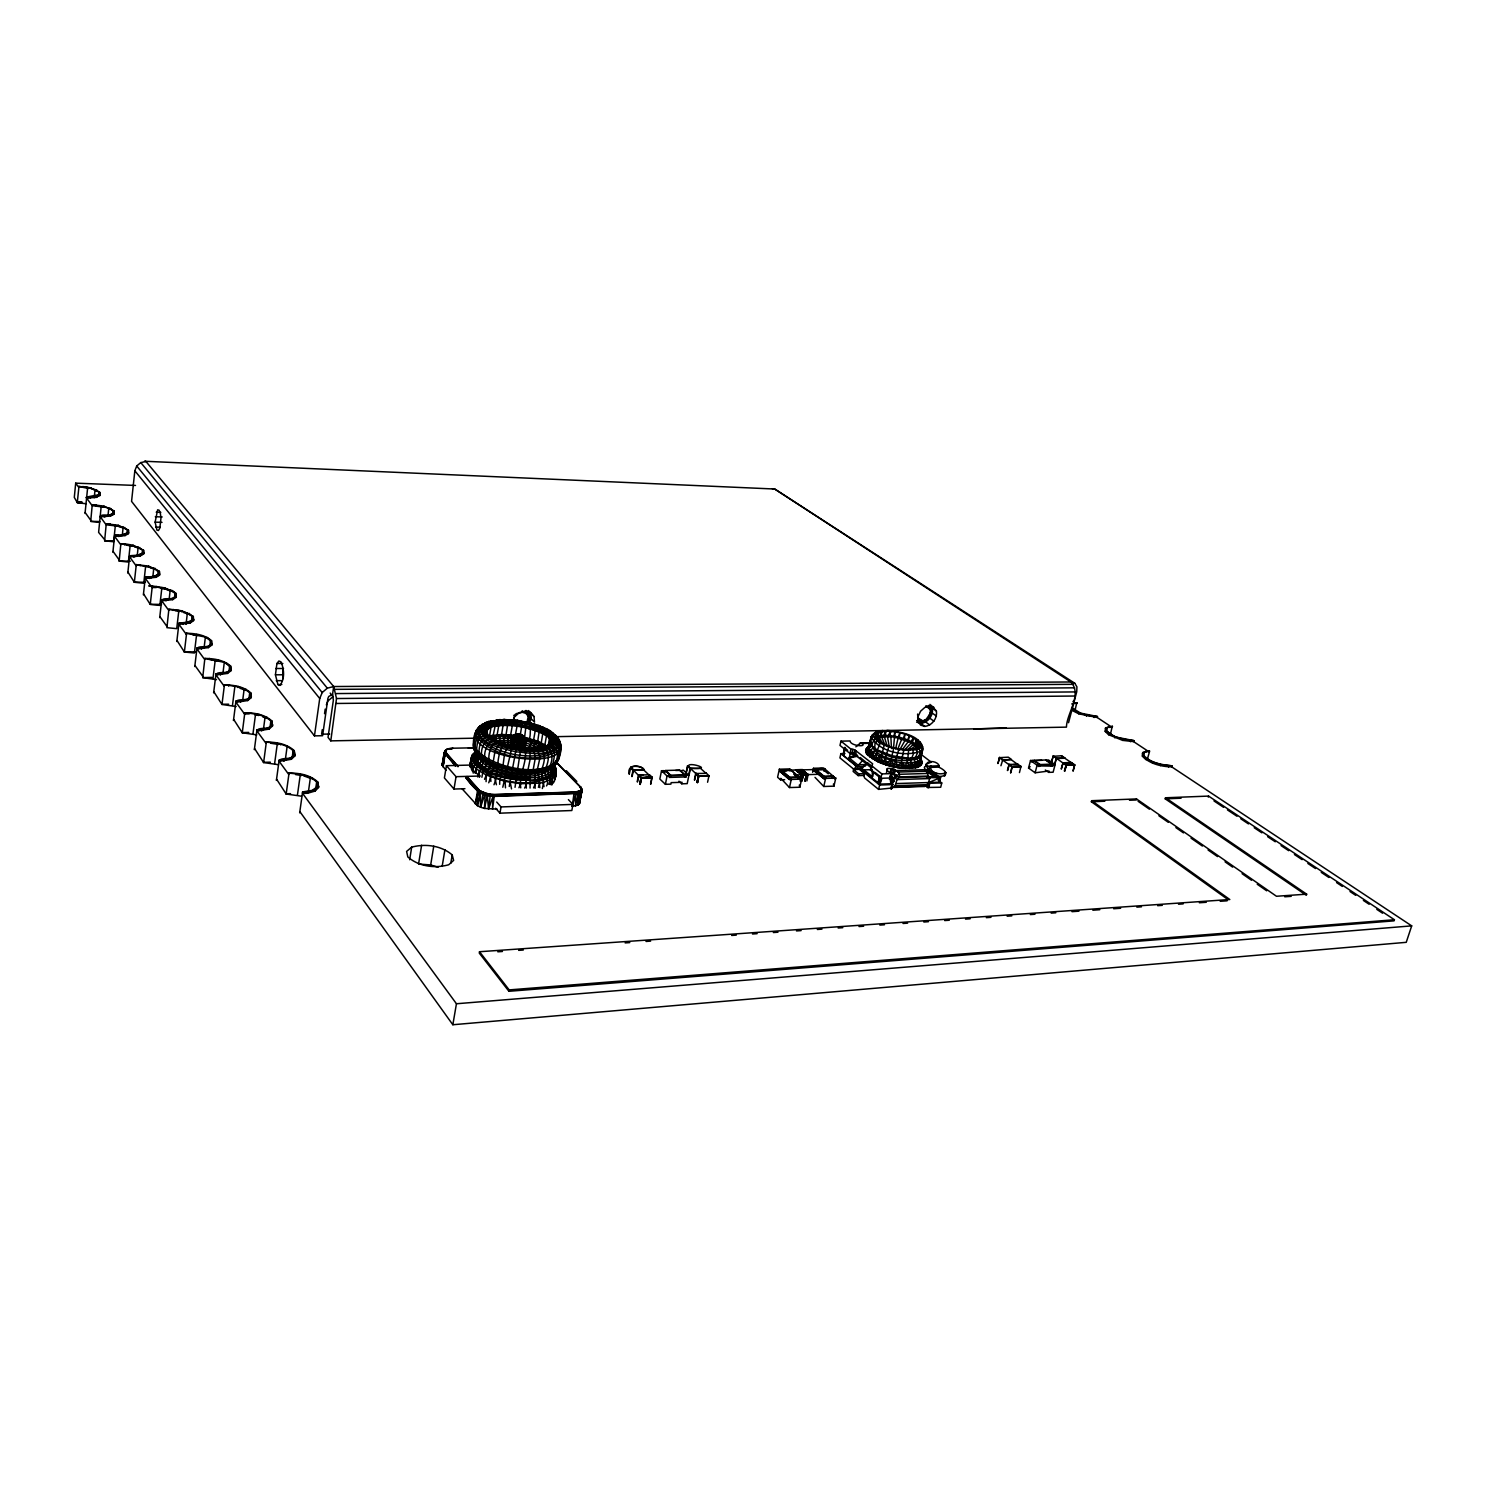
<?xml version="1.0" encoding="UTF-8"?>
<svg xmlns="http://www.w3.org/2000/svg" width="1486" height="1486" viewBox="0 0 1486 1486"><rect width="100%" height="100%" fill="white"/><g stroke="black" fill="none" stroke-linecap="round" stroke-linejoin="round"><path stroke-width="1.5" d="M555.467 777.475L556.266 769.599L553.832 764.658C554.965 784.812 518.595 780.633 505.76 778.125C494.652 776.045 462.815 765.439 476.727 750.82L472.344 754.869L469.966 764.38M467.124 776.528L479.625 790.552L485.328 793.375L494.448 794.62L574.228 792.057L572.203 806.415L578.054 805.096L579.447 803.759L581.267 787.784L556.21 762.411M512.224 720.208L517.592 720.729L502.9 719.856L505.221 719.967C464.115 719.577 493.203 748.554 516.385 747.811C536.725 756.151 576.549 739.972 537.839 725.725L538.582 725.502C544.21 728.103 553.219 730.053 554.78 736.889L557.139 738.988L555.968 735.681L547.275 730.369M930.329 710.531L930.329 713.912L931.109 709.249C924.812 698.457 934.285 715.305 928.713 708.079L925.982 706.574L929.047 707.522L930.793 710.197L930.793 713.874M931.35 710.717L931.369 707.355L930.589 708.172M916.602 722.14L920.837 723.441C928.1 722.605 933.598 715.286 932.372 708.079L929.939 704.383M580.654 787.041L581.918 790.905L579.447 803.759L581.045 790.942L574.228 792.057M870.239 745.935C865.502 746.696 864.072 752.51 867.935 755.352L870.127 753.643L868.623 745.731L871.632 742.536L869.05 746.678L870.406 745.675M864.518 772.516L863.607 775.042L864.611 777.995L878.597 789.382L891.451 788.063M864.202 775.432L858.221 775.599L853.15 771.457L853.558 769.674L860.394 769.228L879.935 784.088L891.34 783.716L890.448 781.785L893.829 781.227L891.024 774.503L897.915 775.153M891.711 788.676L892.752 784.032L891.433 782.881L891.414 777.717L896.429 777.271M891.693 783.494L892.733 778.831L891.414 777.717M917.605 714.06L918.125 721.453L920.577 725.112L924.812 726.413C932.093 725.558 937.61 718.24 936.384 711.014L931.276 705.367M552.105 784.794C554.705 776.342 544.712 767.296 556.618 763.228C558.755 757.136 561.727 746.251 553.126 743.669M510.441 747.198L512.819 736.313L519.338 733.824L517.147 749.074M1073.041 770.937L1074.657 764.881L1066.019 765.011L1074.657 765.049L1073.171 770.9M156.309 586.506C131.455 584.351 175.812 587.992 175.014 593.304L175.032 596.518C172.135 600.92 162.717 596.555 161.751 600.827L172.673 599.657L176.184 597.335L175.961 593.323L164.872 587.917L156.309 586.506L156.197 587.564L152.018 587.49L145.331 578.388L156.067 577.311L159.559 575.138L159.392 571.293L148.619 566.092L136.136 564.606L153.801 568.135L158.482 571.274L158.426 574.32L153.634 576.475L145.331 577.162L143.38 594.846M549.746 784.441C552.996 777.977 542.111 769.154 552.699 766.312M828.278 773.835L825.027 771.141C827.256 767.37 814.997 767.872 815.442 771.42L816.52 771.383L814.569 770.918L813.492 768.281L812.601 772.293M472.214 770.937C467.774 762.745 480.684 760.033 477.062 753.03C477.155 758.566 468.963 760.145 470.393 766.702M485.328 793.375L484.399 808.421L497.086 809.09M499.723 784.329C498.739 775.543 509.289 764.826 493.111 764.547C479.439 763.637 484.51 744.115 493.222 740.195M579.893 786.726L581.918 790.905L578.054 805.096L577.571 791.629M921.914 763.823L920.466 762.485L921.339 757.879L919.462 754.089L921.339 757.879L918.515 761.185L915.506 762.262L914.317 765.253L915.376 767.835C919.5 767.575 924.441 763.302 920.948 759.216M1017.984 764.417L1009.105 764.361L1007.397 770.472M891.024 774.503L889.557 779.518L891.154 773.63C875.495 763.358 908.633 769.822 896.968 779.593L895.185 785.704L893.922 787.078L890.968 786.837M1019.452 772.59L1020.975 766.33L1012.319 766.535L1009.105 764.361M1002.4 759.94L1011.427 759.402L1008.27 757.173L999.335 757.674L1012.263 767.017L1021.086 766.776L1017.78 764.083M486.089 781.655L486.256 775.079L489.581 767.668L489.767 763.47C487.297 756.857 489.823 745.768 496.398 741.793M510.422 746.771C510.311 746.232 537.579 749.353 523.425 748.981M892.454 787.487L925.109 786.373L927.877 784.627L929.697 778.553C923.178 763.488 919.277 767.036 939.171 765.699L938.818 767.129C958.061 776.769 931.889 780.41 927.524 770.825L927.58 766.535L926.298 765.197C926.428 759.699 937.425 760.888 939.171 765.699M880.938 732.189L882.721 730.48L876.331 731.892L873.601 734.79C877.576 746.232 893.439 747.848 903.841 750.096L901.538 760.386L901.835 768.206L915.376 767.835M1061.524 755.965L1074.731 764.993L1071.332 762.541L1063.084 762.782L1061.171 768.838M155.12 522.143L157.627 509.828L159.132 510.2L160.358 513.246L160.952 518.15L159.838 528.143L158.445 530.502L156.922 530.093L155.12 522.143L162.011 522.366M528.997 727.025L525.988 726.264L524.465 738.245L541.071 743.929L544.415 745.712L544.972 748.517L526.527 740.771L524.614 748.944M544.99 748.052L545.158 747.087C571.776 733.36 522.775 719.856 512.206 720.673C493.835 715.992 469.91 731.762 498.609 742.053L498.609 743.799M1064.923 758.231L1056.323 758.176L1054.596 764.175M130.211 544.898L128.372 562.042L119.159 561.076L120.868 543.746L138.142 547.201L142.656 550.21L142.563 553.108L137.808 555.151L129.653 555.745L127.796 573.094M551.956 744.375L551.473 740.864L547.702 735.867L550.006 733.36M476.096 773.389L476.263 768.875L478.436 764.436C486.145 759.012 474.981 754.349 473.811 748.665C472.808 741.347 473.105 727.1 483.563 728.121M538.192 726.431L536.613 729.347C542.687 732.078 551.362 735.83 551.176 743.687C548.055 722.79 495.562 713.763 485.755 732.542L484.789 732.951M492.888 794.62L492.535 809.257L494.448 794.62M520.453 733.824L521.902 725.205L516.719 724.611L522.923 725.614M275.43 674.811L276.935 663.48L278.866 661.01L280.947 661.827C284.16 668.997 285.015 678.972 279.962 685.436L277.901 684.563L275.43 674.811L283.269 674.774M283.12 678.6L282.953 669.517L283.306 674.495M544.043 786.651L541.833 774.466L543.207 770.435C555.987 770.751 563.175 751.006 551.585 744.988M302.605 791.927L302.605 793.413L307.528 793.264L314.995 791.091L318.58 787.487L317.744 781.952C310.072 774.856 298.983 772.831 288.841 773.129C298.389 774.002 309.218 774.856 316.667 781.97L317.335 786.688L312.227 790.348L302.605 791.927L299.67 812.842L300.023 811.839L452.84 1024.746L1406.239 942.328L1411.7 925.871L1171.692 766.85C1161.346 766.702 1149.923 763.878 1142.455 756.337L1142.715 752.566L1149.365 750.876L1149.087 751.879L1133.614 741.625L1122.654 740.381L1108.612 734.716L1105.25 731.484L1105.621 727.88L1112.271 726.32L1110.321 734.678M575.621 791.964L575.565 806.006L578.277 793.32L581.249 791.889M489.693 737L505.872 735.719L513.041 736.294L512.949 738.226L492.145 738.616L489.47 736.406L491.272 725.837M885.47 735.384L885.675 731.093C897.637 731.818 912.255 733.787 919.89 744.003L918.961 747.365C904.881 752.659 885.154 748.238 875.421 736.647L876.536 733.322L885.675 731.093L884.672 735.366M894.628 738.468L894.981 731.855L893.848 736.09M120.756 544.768L114.663 536.446L125.047 535.592L128.483 533.623L128.428 530.075L118.23 525.264L106.249 523.796L123.152 527.177L127.536 530.056L127.387 532.824L122.688 534.737L114.663 535.276L112.88 552.309M525.097 748.925C527.586 762.522 518.54 774.299 520.769 787.877M539.845 787.654L538.341 773.556L539.548 771.178L545.158 769.525C548.093 763.414 550.935 752.845 544.192 747.978M885.507 732.115L886.938 730.406C899.94 731.372 928.509 736.257 921.246 754.925L917.568 757.266L917.141 759.049L919.704 766.219M479.625 790.552L478.269 791.871L477.433 805.691L480.572 807.232L484.399 808.421L487.798 794.007M652.113 777.642L641.079 777.698L639.797 784.292L641.228 777.995L651.945 777.234L650.608 784.106M864.406 766.367L857.181 766.553L843.212 755.241L844.624 747.551L847.652 750.393M696.098 773.296L698.736 775.729L697.361 782.546L698.55 775.785L708.896 775.766L698.643 776.249L695.764 773.5L706.407 773.37M474.666 738.189L330.784 740.864L336.505 698.531L333.681 686.532L145.962 461.514L144.532 461.254L774.726 489.024L1074.787 683.281L1076.923 686.866L1076.737 691.77L1068.545 722.698M522.905 749.185L524.484 739.099L522.422 736.554C518.131 729.05 510.33 743.074 512.41 747.625M556.618 763.228L555.597 764.324C560.668 757.73 562.637 747.309 558.866 739.694L554.167 737.297M560.426 743.353C566.389 786.614 484.027 768.856 473.365 745.062M559.405 748.35L560.185 743.186L558.866 739.694M489.117 722.772L486.071 722.456C443.534 750.319 547.814 771.643 560.111 750.56L560.816 747.235M800.137 781.134L801.474 774.596L795.549 769.934M801.716 781.004L803.499 774.726L801.92 781.06M805.078 780.949L806.452 774.522L805.078 780.837L806.471 774.8L800.378 769.637L806.452 774.522L800.322 769.804M493.984 784.757C499.407 771.736 495.265 756.43 503.754 744.672M535.109 788.323L534.849 772.664L537.096 770.807L541.331 770.287C543.95 764.008 546.885 754.034 540.923 748.591M580.933 788.472L580.654 790.533L575.844 792.224L490.361 794.694L479.216 790.663L466.678 776.621M581.769 788.917L579.856 791.741L576.048 792.688L494.745 795.381C481.984 796.607 472.697 786.67 466.195 776.918M539.307 730.406L537.653 741.755L534.867 743.446L532.657 749.557L524.874 747.031M921.506 744.003L923.122 748.833L921.246 754.925L916.342 757.414L906.794 758.919L909.246 768.522M513.246 748.034C511.741 730.592 529.722 730.926 523.351 747.904L524.614 740.752M100.324 516.831L110.54 516.051L113.939 514.212L113.92 510.794L104.001 506.15L92.262 504.683L108.794 507.989L113.047 510.775L112.843 513.413C109.945 517.128 101.252 512.911 100.324 516.831L106.156 524.799L116.112 525.933M522.589 748.591C530.372 732.97 507.971 727.917 510.645 745.935L511.76 738.951L510.218 747.755M1012.319 766.535L1010.759 772.831M1062.917 762.838L1066.316 765.271L1064.793 771.178M515.029 787.339L520.75 748.48M893.495 748.48L894.498 736.963L881.551 736.666L877.706 738.152L876.387 740.511M476.56 730.518C483.284 755.037 545.288 765.364 560.426 745.303L557.993 742.09L554.687 740.66M513.859 715.286L514.565 715.806C515.568 711.274 522.348 714.915 522.236 710.754M521.79 748.925C527.196 742.721 519.097 727.917 512.633 736.74C514.119 740.251 523.406 742.108 524.317 738.003M444.741 756.56L445.094 752.585M554.408 764.714C531.784 780.317 488.504 774.299 475.167 749.148L473.978 748.015L474.35 741.18L473.384 746.585L474.424 750.058L483.693 760.925L477.786 776.992M475.52 732.208L474.944 735.551M638.887 775.023L641.543 777.735L640.095 784.404L641.228 777.995L638.887 775.023L649.363 774.782L652.057 777.364L650.775 784.088M904.398 738.746L904.807 734.27L903.544 738.468A22.531 7.764 13.4 0 1 908.615 740.399M469.855 766.739L472.344 754.869L476.56 751.767C472.752 768.541 499.055 772.924 510.998 776.101C524.447 777.308 545.919 781.803 553.554 767.482L552.978 766.033C540.514 785.388 480.461 775.581 476.653 752.343L471.545 756.745L469.706 766.423M470.821 766.85L470.821 760.219M708.896 775.766L698.55 775.785L697.473 782.565L698.847 775.952L695.912 773.352M135.505 485.439L75.693 483.154L74.3 497.401L77.365 502.751L86.039 503.735M75.693 483.154L78.758 487.352L78.851 486.368L87.655 487.501L95.048 489.618L99.172 492.275L98.93 494.801C74.319 498.72 90.739 498.516 100.101 494.634L96.627 497.346L86.578 498.033L92.169 505.667L103.89 507.135L104.001 506.15M81.804 502.77L77.272 502.621L78.962 486.516L88.343 488.467M85.036 513.469L87.655 487.501M90.367 487.817L96.46 490.863L90.367 487.817L82.677 486.516M90.442 498.163L90.535 497.197M901.835 768.206L893.773 766.943L898.807 749.315M99.562 522.348L90.702 521.363L92.262 504.683M94.231 497.736L95.048 489.618M96.627 497.346L96.72 496.38M96.051 505.797L96.144 504.813M98.763 496.343L99.172 492.275M99.933 493.278L96.553 489.878M101.234 505.816L98.615 532.397L104.633 539.641M104.243 516.942L114.05 513.209M115.406 524.93L113.66 541.777L104.633 540.793L106.249 523.796M107.939 516.255L108.794 507.989M110.335 508.268L113.828 511.778L113.939 514.212M110.54 516.051L110.633 515.066M110.113 524.911L110.205 523.908M112.62 514.918L113.047 510.775M113.828 511.778L113.92 510.794M118.23 525.264L118.118 526.267L124.601 528.459L124.713 527.456M118.676 536.557L128.595 532.62M122.261 535.592L123.152 527.177M125.047 535.592L125.158 534.57M124.787 544.879L124.898 543.839L133.09 545.213L143.566 550.229L143.678 553.925L140.223 555.987L129.653 556.934L136.025 565.646L136.136 564.606M127.09 534.273L127.536 530.056M128.428 530.075L128.483 533.623M145.962 461.514L140.78 462.592L136.712 465.991L134.836 470.783L131.567 501.376L314.456 735.867L322.592 735.719L327.904 698.42L328.74 696.451L332.548 694.445L333.681 686.532L1070.923 681.981L1074.787 683.281M499.872 744.226L499.779 737.725L497.067 735.273L498.887 724.741L517.035 725.428L539.511 731.242M520.769 749.13C526.341 743.502 518.224 726.598 513.097 737.688L511.741 738.876L510.59 745.749M865.781 752.046L867.638 751.414L868.623 745.731L871.762 743.093L869.57 743.966L867.415 749.984L865.539 750.523M903.841 750.096L916.472 749.798L917.382 753.086L914.336 760.052L915.506 762.262L906.887 763.005L905.29 765.866L905.661 768.485M133.09 545.213L132.978 546.235L126.83 545.213M133.74 557.027L143.789 552.885M145.684 565.757L143.77 583.236L134.353 582.271L128.019 572.221M134.353 582.271L136.266 564.754M137.214 555.783L138.142 547.201M139.74 547.498L139.628 548.52L134.632 546.811M140.223 555.987L140.334 554.947M140.13 565.739L140.26 564.68M142.192 554.501L142.656 550.21M143.566 550.229L143.678 553.925M148.507 567.132L148.619 566.092M149.492 578.463L159.671 574.079M152.835 576.884L153.801 568.135M152.018 587.49L152.129 586.431M152.241 586.598L150.253 604.449L159.856 605.415L161.881 587.602M155.324 569.472L155.436 568.432M709.008 775.618L707.577 782.249M156.067 577.311L156.197 576.271M157.98 575.639L158.482 571.274M159.559 575.138L159.392 571.293M161.751 599.582L159.708 617.619L159.968 616.727L166.915 626.405M164.872 587.917L164.742 588.976L160.469 588.27M524.614 788.082C528.422 782.955 522.719 775.265 527.734 771.048L530.465 757.6L529.35 749.167M166.005 600.883L166.116 599.805L172.803 598.579L176.314 596.257M169.181 598.969L170.203 590.053M168.865 609.297L178.84 610.467L176.723 628.652L166.915 627.668L168.865 609.297L181.886 610.783L193.31 616.411L193.607 620.591L190.078 623.061L178.97 624.361L186.307 634.392L186.437 633.277C195.168 633.37 204.715 634.745 211.532 640.633L211.885 644.998L208.337 647.617L197.025 649.066C198.009 644.59 207.817 648.992 210.715 644.2L210.548 640.633L205.384 637.067L186.437 633.277M171.874 590.351L175.831 594.4L176.184 597.335M172.673 599.657L172.803 598.579M173.026 610.43L173.138 609.334M174.512 597.781L175.014 593.304M175.831 594.4L175.961 593.323M178.84 610.467L187.366 613.012L192.363 616.411L192.456 619.792L187.57 622.244L178.97 623.08L176.815 641.488M181.775 611.879L181.886 610.783M183.298 624.399L183.428 623.303L190.208 621.965L193.737 619.513M186.047 624.38L187.366 613.012M196.616 634.448L194.406 653.004L184.375 652.02L177.075 640.577M184.375 652.02L186.567 633.463M193.607 620.591L193.18 617.507L189.093 613.309M190.078 623.061L190.208 621.965M191.824 620.962L192.363 616.411M193.18 617.507L193.31 616.411M473.235 773.11C471.043 765.884 478.733 762.838 479.272 756.968L473.811 748.665C473.848 742.183 474.796 730.889 483.804 731.446M578.277 793.32L494.745 796.403L484.622 795.01L480.572 807.232L483.08 792.558M516.385 747.811L509.252 786.465M197.025 647.747L194.777 666.527L195.056 665.617L202.709 676.279M201.446 649.066L201.576 647.952L208.486 646.503L212.015 643.884M204.139 647.376L205.384 637.067M207.148 637.383L211.383 641.748L211.885 644.998M216.547 679.659L202.709 677.597L204.864 658.447C213.854 658.484 223.68 659.951 230.646 666.062L231.073 670.632L227.525 673.418L216.009 674.997C216.993 670.427 227.024 674.848 229.903 669.833L229.643 666.062L224.293 662.347L204.864 658.447M208.337 647.617L208.486 646.503M210.046 644.757L210.548 640.633M503.401 746.028L503.995 737.65L505.872 735.719L507.655 724.611M209.173 659.58L209.322 658.447M211.383 641.748L211.532 640.633M212.962 678.563L215.303 659.635M216.009 673.66L213.631 692.847L213.928 691.9L221.971 704.475L236.163 706.556M218.349 661.084L218.498 659.951M220.504 674.997L220.652 673.845L227.674 672.285L231.222 669.499M222.993 672.861L224.293 662.347M226.095 662.663L230.497 667.195L231.073 670.632M224.256 684.916C232.949 685.882 242.831 686.495 249.722 692.81L250.057 696.785C247.233 702.042 236.98 697.603 235.977 702.302L247.698 700.556L251.264 697.584L250.744 692.81C243.611 686.476 233.488 684.879 224.256 684.916L224.107 686.068L216.009 674.997M221.971 704.475L224.405 685.12M227.525 673.418L227.674 672.285M524.614 740.084C526.118 730.759 506.782 734.883 514.769 740.288C520.936 744.727 529.276 738.301 520.676 734.233M528.644 750.133L531.691 740.269L526.527 740.771L527.233 738.951L523.796 739.452M229.123 670.297L229.643 666.062M230.497 667.195L230.646 666.062M228.64 686.049L228.788 684.897M232.466 705.441L234.918 686.105M514.713 747.718L519.078 748.461M915.655 746.046L916.435 739.917L914.856 743.817M555.894 736.666L1066.446 727.137C1066.707 713.039 1082.514 694.798 1070.923 681.981L774.726 489.024L772.367 488.764M235.958 700.909L233.469 720.506L233.766 719.558L242.255 732.765L256.799 734.883M238.039 687.572L238.187 686.421M240.565 702.246L240.713 701.076L247.846 699.386L251.413 696.432M242.794 699.665L244.168 688.91M246.026 689.244L245.877 690.396L240.008 688.278M249.295 712.723L249.146 713.893L244.503 713.949L244.651 712.778C254.18 712.667 264.601 714.376 271.901 720.951L272.514 725.967L268.947 729.124L257.004 731.056C258.007 726.227 268.52 730.685 271.306 725.168L270.861 720.97C263.784 714.394 253.604 713.707 244.651 712.778M242.255 732.765L244.8 712.983M247.698 700.556L247.846 699.386M249.165 697.12L249.722 692.81M250.744 692.81L251.264 697.584M252.991 733.712L255.573 713.967M257.004 729.626L254.366 749.65L254.682 748.684L263.616 762.559L278.532 764.714M258.935 714.283L258.768 715.453L254.923 714.84M261.703 730.982L261.852 729.775L269.096 727.936L272.662 724.778M481.891 777.289L482.913 771.55L486.628 764.287L485.476 760.851M488.745 782.806L493.816 767.779L493.018 763.042L495.098 750.541L499.946 743.297M487.352 795.716L488.522 809.108L490.361 794.434M263.356 730.053L265.102 716.884M266.997 717.218L266.83 718.388L262.799 716.921M266.143 742.127C275.393 743.056 285.888 743.817 293.132 750.653L293.689 755.092C290.977 760.906 280.204 756.43 279.182 761.371L291.349 759.272L294.915 755.891L294.209 750.616C286.724 743.799 275.969 741.941 266.143 742.127L265.994 743.334L257.004 731.056M263.616 762.559L266.31 742.35M268.947 729.124L269.096 727.936M269.988 727.564L270.861 720.97M271.901 720.951L272.514 725.967M274.631 763.507L277.362 743.316M280.613 744.839L280.78 743.632M279.182 759.922L276.396 780.391L276.73 779.407L286.166 794.007L301.472 796.199M283.993 761.259L284.16 760.052L291.516 758.046L295.082 754.684M285.312 759.81L287.151 746.343M288.841 773.129L288.674 774.355L279.182 761.371M286.166 794.007L289.008 773.352M291.349 759.272L291.516 758.046M292.203 757.396L293.132 750.653M294.209 750.616L294.915 755.891M297.46 794.936L300.339 774.317M314.456 735.867L319.731 698.494L322.202 692.55L327.329 688.167L333.681 686.532M307.528 793.264L307.695 792.019L315.181 789.846L318.747 786.243M308.494 791.221L310.425 777.457M312.246 779.035L312.413 777.81M322.276 729.626L321.626 734.177L329.706 734.047M324.542 713.67L325.193 709.119M314.995 791.091L315.181 789.846M546.532 785.908C550.619 780.261 540.774 772.701 547.61 768.949C552.736 764.194 554.241 751.34 547.089 747.161M315.478 790.255L316.667 781.97M317.744 781.952L318.58 787.487M518.521 749.204C518.224 746.288 523.146 731.372 516.144 734.567M511.723 747.179C508.008 740.53 520.843 728.196 523.351 738.059M881.179 735.626L881.792 731.409L879.415 737.279M889.501 735.551L890.151 731.242L890.393 735.663M912.255 744.616L913.258 737.873L911.215 741.644M471.136 760.776L471.824 756.281L476.69 750.486L473.235 754.516M446.004 770.324L442.215 765.29C442.364 762.634 444.871 747.644 445.911 750.616L446.487 753.235L458.282 766.553M513.469 748.127L514.49 741.44L511.741 738.876M797.443 769.767L803.369 774.41L801.567 780.912M516.701 721.082L516.236 724.982L511.537 724.592L520.509 725.818L521.215 721.75M444.834 752.789L442.215 765.29L444.221 752.585L445.911 750.616M578.054 805.096L580.004 792.707L579.15 791.072M409.672 859.725L411.678 847.15C425.33 843.454 441.249 845.515 452.208 854.896L453.62 860.394L448.735 864.759C434.989 868.623 418.773 866.561 407.814 856.939L406.607 851.422L411.678 847.15M517.518 733.768C514.899 736.703 526.843 735.44 517.945 734.14C508.491 734.325 522.608 741.05 523.276 736.09C514.918 730.09 508.714 739.954 521.809 738.876C525.97 738.802 522.18 734.753 520.249 734.4C513.506 733.322 510.59 741.105 511.073 746.622L512.707 736.907L513.877 735.644L515.308 736.239M421.615 845.237L418.569 864.035L430.68 864.945L438.11 867.285M442.215 765.29L445.763 749.891M446.413 765.68L456.053 776.676L480.127 776.026L474.09 771.364L470.3 765.067L446.413 765.68L444.407 777.94L453.992 789.047L464.932 788.713M430.68 864.945L433.745 846.184M523.221 744.152L522.496 748.591L524.038 738.561M453.992 789.047L456.053 776.676M442.159 866.375L444.927 849.695M875.198 772.534L879.582 776.063L878.337 783.624L880.288 776.472L879.099 783.902L880.659 778.534M450.797 863.255L452.208 854.896M475.297 735.514L476.319 730.369L480.164 725.8M486.405 731.762L484.733 728.957M485.569 732.598L488.448 736.963L486.572 730.796M486.609 734.437L487.761 727.62C508.435 722.567 531.431 726.617 549.616 737.502L548 746.548L537.839 741.161L520.063 736.072M485.755 732.542L488.077 727.769L486.331 725.744M487.018 733.322L486.572 736.016M485.235 727.286L487.036 729.217L485.29 731.298L489.488 727.434L488.021 724.369M554.91 779.481L556.247 771.624L554.557 767.073L556.266 769.599L555.541 775.228M488.894 728.14L491.569 726.301L490.25 723.162M492.59 740.492L492.498 738.709L488.838 736.387M880.882 778.571L879.935 784.088L881.867 778.664M452.84 1024.746L456.443 1003.756L302.605 793.413M471.619 768.541L472.325 764.491L471.266 762.318M568.395 799.617L572.964 804.409L571.831 810.52L499.965 813.176L501.042 806.935L496.695 802.05M511.555 747.068L512.707 740.455L492.702 740.752M1227.585 899.309L1091.374 801.753L1091.653 800.694L1229.795 899.513L479.514 951.727L479.272 953.102L508.936 991.292L1394.035 920.856L1394.407 919.741L1208.564 796.087L1165.526 797.778L1165.228 798.836L1306.305 895.278L1306.658 894.163L1165.526 797.778M515.958 748.87L517.128 742.238L515.698 748.795M523.072 748.294L523.759 738.189L520.304 734.771L515.475 734.604L519.023 736.554L522.44 735.347L516.701 734.047M899.197 737.205L899.959 732.877L898.287 736.982M519.58 749.223C520.081 745.285 523.406 735.106 517.295 733.75M522.849 749.037L524.409 740.232M640.206 784.422L641.562 777.884L651.852 777.327L641.005 777.884L633.37 770.157L632.144 776.491M535.499 750.058C536.037 746.158 550.582 747.532 540.365 747.792M530.056 788.082L530.205 774.299L533.121 770.082L535.387 757.619L533.455 749.204M544.99 729.719L543.226 733.23C554.037 738.208 534.291 731.985 541.796 728.029M920.373 758.77L921.339 757.879C919.258 769.804 902.578 765.401 894.2 764.417C889.668 764.008 863.682 755.129 870.146 750.021L880.269 756.857L896.169 761.779L897.841 767.705M510.961 746.511L512.131 739.917M549.541 745.155L547.257 746.975C568.488 725.354 484.306 709.584 486.516 733.452M549.003 745.712L552.681 742.294M553.312 782.973C558.067 776.676 550.154 772.126 551.975 766.479M1045.717 759.959L1051.939 764.658L1039.94 764.993L1033.699 760.535L1045.717 759.959L1053.017 764.751L1055.097 764.696L1053.11 772.218L1048.633 772.367L1045.327 770.008M510.794 746.882L512.41 738.003M514.453 748.461C514.137 746.306 517.611 729.273 521.437 736.146L520.341 735.811M553.349 740.66L551.009 741.774L550.526 745.248M550.842 742.74L551.009 741.774M551.306 743.984L552.105 739.452M508.936 991.292L509.178 989.899L479.514 951.727M875.774 737.446L876.536 733.322L875.458 737.688A22.55 7.764 13.4 0 1 877.78 736.424L879.991 735.83A22.55 7.764 13.4 0 1 882.591 735.496M663.778 772.2L664.056 770.677L661.511 770.732L659.84 779.035L665.394 784.311L670.873 784.144L671.17 782.639L682.074 782.305L681.777 783.809L687.201 783.642L688.891 775.358L683.281 770.138L680.402 770.937M518.242 749.185L519.487 742.573L523.648 742.053M521.623 748.981L522.868 742.331M520.509 725.818C551.752 730.462 519.413 731.539 525.71 722.623M869.05 746.678L869.57 743.966M470.635 762.429L471.824 756.281M526.025 780.689L530.502 779.166C514.639 778.367 471.824 775.246 475.167 752.455M578.5 800.397L579.596 802.143L581.992 789.382M629.228 773.983C626.33 764.38 640.707 764.213 644.014 769.859C643.085 764.807 623.897 765.494 633.017 770.157L631.773 776.509M629.265 774.057L630.826 767.296L633.445 769.767L644.014 769.674M637.197 781.785L638.441 775.413M637.568 781.766L638.813 775.395L642.936 775.283M639.742 784.255L641.079 777.698M875.013 738.653L868.158 750.653L868.623 745.731M916.658 750.058L916.472 747.328L911.327 742.721L894.498 736.963M502.788 787.246L512.038 746.938M481.148 791.592L477.433 805.691L462.109 788.806M516.868 749.037L518.187 742.424L519.487 742.573M520.546 749.148L521.865 742.517M555.448 777.289L556.266 773.147M664.985 772.293L665.691 770.491L679.789 770.101L684.879 774.838L684.823 776.825L684.526 774.763L688.891 775.358M665.394 784.311L667.065 775.989L661.511 770.732L662.682 772.218M669.963 775.172L668.867 775.209L669.313 777.419L686.049 776.937L686.365 775.432M670.26 777.252L670.743 775.246L665.691 770.491M686.049 776.937L685.603 774.726M685.752 774.447L687.479 765.866L690.488 768.132C719.428 770.77 680.625 758.733 690.061 768.522L688.78 774.782M685.938 774.262L687.888 765.736M689.132 774.763L690.414 768.503L700.408 768.225L706.054 773.389M694.389 779.964L695.671 773.686M694.742 779.946L696.024 773.667M917.772 746.455L918.682 741.997L917.456 746.065M579.596 802.143L581.918 790.905M515.512 748.758L519.153 734.4M908.41 740.269L909.321 735.96L907.612 739.954M919.035 748.015L919.89 744.003L918.627 747.867M791.054 770.101L789.66 768.912L779.37 769.209L777.587 777.271L780.54 779.834L784.664 779.704M790.923 779.667L791.258 778.2L789.549 779.704L780.41 771.866L779.37 769.209M791.258 778.2L789.215 779.184L781.283 772.367L781.617 770.881L791.369 770.342L799.357 777.419L789.549 777.717L781.617 770.881L786.484 770.751M782.379 772.33L782.119 770.342L782.379 772.33L781.283 772.367M780.54 779.834L780.874 778.367L789.475 787.561L799.821 787.227L801.641 779.11L798.242 777.438M877.297 738.542L878.69 732.152L876.889 738.003M542.334 788.546L543.69 782.36L552.569 778.571L555.653 775.098L556.247 771.624M789.215 779.184L789.716 777.234L782.007 770.621M789.475 787.561L791.276 779.444L789.865 778.237M800.397 778.924L801.307 774.838L795.753 770.101M806.879 780.93L808.05 774.633L803.87 771.085M815.925 770.881L816.241 769.432L814.885 769.469M551.139 784.887L552.569 778.571M823.95 771.178L823.671 769.209L825.027 769.172L824.061 770.12M824.6 778.144L825.529 777.197L825.194 778.664L823.504 778.181L824.006 776.249L816.167 769.692M825.194 778.664L823.838 778.701L825.529 777.197M832.049 777.921L832.383 776.454L835.782 778.107L833.943 786.15L823.764 786.484L825.603 778.423L824.173 777.234M444.964 750.783L445.596 753.606L455.905 765.253M528.143 722.419L529.945 712.444L530.446 718.054L527.976 723.682M526.713 723.496L528.812 713.874M855.862 746.826L860.858 742.889C869.421 747.495 850.196 746.176 850.103 740.957L840.965 741.142L839.98 745.415L849.973 753.458L855.267 754.999L871.632 768.132M832.662 778.423L832.996 776.955M833.126 777.884L833.237 775.971L824.006 776.249M844.921 753.551L840.909 753.643L839.924 757.897L853.428 768.894L861.286 768.671M842.971 754.962L844.977 747.347M843.212 755.241L844.847 748.127M843.862 754.405L844.661 750.839M849.973 753.458L850.958 749.167L840.965 741.142M865.799 764.547L857.589 764.77L849.212 757.99L850.456 752.64L854.171 752.882M851.887 753.643L852.871 749.334L854.821 749.91L872.635 763.804L870.387 769.897L880.826 778.293L890.114 777.995M554.612 779.593L555.653 775.098M853.818 754.201L854.821 749.91M855.267 754.999L856.27 750.709M853.428 768.894L855.249 768.262L855.843 765.754L840.909 753.643M857.181 766.553L862.586 760.498M858.221 775.599L858.648 773.816L853.558 769.674M863.496 771.68L863.923 769.878L872.152 769.637L872.468 776.806L863.923 769.878M874.474 733.192L871.093 736.852L870.09 741.161L871.298 742.963C873.842 759.587 905.736 764.157 918.961 757.693L920.187 754.219L922.082 753.142M895.575 748.907L898.194 737.725M804.966 780.986L806.396 774.838M872.468 776.806L873.749 771.364M877.873 783.326L879.582 776.063M880.826 778.293L881.848 773.927L871.409 765.55M878.597 789.382L879.638 785.035L864.183 772.516M886.455 772.887L887.495 768.541M891.117 768.429L890.095 772.776L893.216 773.37L898.881 777.605L928.341 776.676M891.637 772.924L892.659 768.578M890.838 783.791L892.733 779.147M893.216 773.37L894.238 769.042M891.433 782.881L892.473 778.553L890.987 779.518M891.34 783.716L892.733 778.831M890.857 788.973L892.752 784.348M894.405 774.039L895.445 769.692M891.359 788.899L892.752 784.032M895.464 774.875L893.123 782.342L890.597 781.395M922.434 721.323L919.834 722.698L925.871 720.636L929.196 717.682L930.886 712.463L925.889 719.837L922.639 720.784L917.605 717.738L919.37 720.394L922.639 720.784M919.314 756.374L909.042 758.919L907.853 758.139L908.615 750.43M912.887 750.337L913.5 753.681L910.695 760.609L912.497 768.299M919.89 744.003L918.831 748.238L918.144 746.938A22.717 7.82 13.4 0 0 915.878 744.579L916.435 739.917M925.889 719.837L921.599 721.899L916.695 720.58M928.546 705.534L928.713 708.079M1032.287 761.816L1032.621 760.442L1030.522 760.498L1028.553 768.039L1035.129 772.794L1048.986 770.993L1048.633 772.367M930.477 766.442L927.245 771.884L927.747 770.435M945.802 772.646C941.121 775.395 928.954 773.37 930.812 765.922M938.13 780.169L941.752 782.973L940.694 787.264L927.301 787.469L927.598 782.881M927.301 787.469L928.36 783.159L941.752 782.973M928.137 787.636L929.177 783.345M928.75 787.673L929.809 783.382M933.487 775.432L934.192 772.571L927.97 769.358M934.248 775.841L934.935 772.98M935.233 776.138L935.92 773.259M936.18 776.212L936.886 773.352M896.021 783.568L938.743 782.212L939.802 777.921L937.183 775.896L927.208 777.085M937.22 775.933L940.322 777.048L938.743 782.212M939.226 782.138L940.322 777.048M939.561 781.933L940.601 777.327M465.712 777.772L478.269 791.871L475.297 803.945L477.47 791.091L478.901 789.846M944.242 775.971L944.947 773.091M945.486 772.218L944.91 775.822M833.98 778.385L834.352 776.918M580.487 792.54L581.472 788.62M868.103 750.56L868.808 747.792M921.784 745.879L919.221 748.833L920.354 752.046L918.961 757.693L920.484 759.699L919.76 762.559L921.339 757.879M915.506 762.262L914.782 765.123L918.515 761.185L921.097 765.104M999.632 757.451L997.942 763.525L999.558 757.433L1002.79 759.587M450.722 748.963L452.951 748.238L446.766 749.464M927.524 770.825L927.245 771.884L928.118 770.788L934.192 772.571M1000.932 765.717L1002.716 759.94L1011.204 759.699L1017.687 764.417L1013.433 764.547M1007.694 770.454L1009.18 764.658M1010.573 772.776L1012.003 766.72L1020.919 766.423M1033.346 761.909L1033.699 760.535L1041.686 760.312M1035.129 772.794L1037.098 765.216L1030.522 760.498L1031.395 761.854M1053.017 764.751L1052.645 766.126L1037.971 765.903L1038.324 764.51L1039.568 766.367L1040.07 764.547L1052.125 764.12L1051.568 766.014L1051.234 764.138M1038.844 766.535L1038.324 764.51M1051.531 762.002L1053.295 755.947L1066.316 765.457L1064.422 771.123L1066.019 765.253M1051.122 763.748L1053.184 756.021L1056.472 758.139M1054.893 764.175L1056.397 758.473L1064.626 758.25M1073.691 702.841L1076.756 702.804L1076.496 703.77L1072.948 701.429M1074.88 711.032L1076.756 702.804M1061.468 768.838L1062.992 763.117M1078.817 713.837L1079.077 712.871L1073.078 709.806L1072.818 710.791L1078.817 713.837L1097.207 717.497L1112.011 727.304L1112.271 726.32M1086.415 716.252L1086.675 715.286L1097.467 716.512L1097.207 717.497M503.16 724.555L501.432 735.681L503.995 737.65L508.305 735.867L507.543 746.176L511.816 746.548M1094.105 717.534L1094.365 716.568M1105.361 728.864L1105.621 727.88M1105.25 731.484L1105.51 730.499L1115.094 736.907L1133.892 740.622L1133.614 741.625M1106.141 731.651L1107.256 727.546L1112.55 726.505M1109.169 726.375L1108.909 727.36L1112.011 727.304M1108.612 734.716L1108.89 733.712M919.667 762.727L920.484 759.699C921.97 778.478 855.434 762.114 869.979 746.474M1114.834 737.892L1115.094 736.907M1122.654 740.381L1122.933 739.396M1130.493 741.7L1130.772 740.697M1142.455 756.337L1142.715 752.566M1143.198 756.393L1144.35 752.195L1149.662 751.062L1147.322 759.402M1146.226 750.95L1142.437 753.569M1146.022 759.717L1142.734 755.334M1091.653 800.694L1136.493 798.929L1136.214 799.988L1129.471 800.248M555.188 774.968L556.266 771.104L553.888 764.045L555.653 769.005M1152.486 763.024L1152.764 762.021L1146.3 758.714M1160.529 765.606L1160.807 764.603L1171.971 765.829L1171.692 766.85M1168.535 766.943L1168.813 765.94M475.037 773.147L476.263 768.875L472.325 764.491M893.718 748.145L889.687 765.996L878.319 762.021L867.935 755.352M1208.267 797.128L1208.564 796.087M880.529 735.737L881.792 731.409M888.814 746.622L885.21 758.826L886.696 762.448L885.693 764.826M516.719 721.787L517.314 720.208L526.676 722.419L517.035 720.729M548.836 784.367L550.136 780.039M572.203 806.415L576.104 793.691M495.488 724.444L493.092 735.719L495.804 738.059L496.361 742.406M911.94 741.997L913.258 737.873M525.988 710.438L525.784 713.28L528.032 715.992M560.111 750.56C562.414 744.319 558.569 734.883 551.659 733.805M557.417 760.702L556.804 762.578L559.015 758.101L558.383 753.996L558.476 759.55L556.024 761.111M538.396 787.339L539.771 783.159L543.69 782.36M893.643 781.952L890.653 781.172L891.971 777.215L889.742 778.274L890.43 775.376M885.21 758.826L881.885 763.488M888.665 735.496L890.151 731.242M1144.35 752.195L1143.366 754.981C1150.35 763.098 1161.978 764.751 1171.971 765.829M446.023 752.585L444.574 753.699L443.069 766.962L445.113 754.442L446.487 753.235M488.522 809.108L493.018 796.403M444.221 752.585L445.689 751.563M558.476 757.544L559.015 756.077M511.686 724.759L512.206 720.673M512.577 724.184L510.46 735.997L508.416 737.818L513.041 736.294M897.637 749.464L901.853 738.709M883.408 736.759L885.675 731.093M484.547 779.314L486.256 775.079L476.263 768.875M912.46 758.009C898.417 760.238 881.439 756.021 871.595 745.378L878.152 751.21L875.997 754.665L876.796 758.362L875.087 760.442M780.447 770.361L785.37 770.064M1107.256 727.546L1106.16 730.183C1112.903 738.059 1124.233 739.508 1133.892 740.622M326.344 704.884L327.979 700.946L333.05 696.581L330.171 693.089M802.273 769.748L808.254 774.8L801.511 775.005M812.433 769.451L823.504 778.181M475.093 748.535L473.978 748.015L475.353 747.254L473.57 744.597L474.368 742.74M512.967 720.58L514.62 716.791L519.45 712.593L525.32 710.995L530.651 712.444L534.013 716.531L534.496 722.14L531.264 718.871L530.762 713.261L528.533 710.549M513.469 719.948L514.565 715.806M527.92 721.62L530.446 718.054M527.159 723.756L529.87 718.11L529.387 712.834M529.61 722.623L531.264 718.871M518.948 787.729L520.732 783.716L539.771 783.159M875.997 754.665L872.226 758.77M528.366 719.744L529.573 719.168M533.548 787.877L535.443 783.698M690.061 768.522L687.535 765.922L690.488 768.132M919.407 755.891L920.187 754.219M1053.035 756.318L1061.654 755.761L1064.923 758.064M499.742 720.84L500.076 724.759C481.483 726.97 523.648 723.849 503.958 720.933C494.281 719.113 477.303 728.493 490.417 737.762L486.906 734.493M918.125 716.363L920.577 711.218L924.831 707.429L929.734 705.999L933.951 707.317M929.14 715.639L930.57 712.63M929.029 717.552L931.35 712.407M492.145 738.616L493.278 736.313M527.697 749.26L532.917 748.647L527.994 748.61M899.439 750.43L905.327 739.898M868.214 747.83C867.675 763.804 914.261 775.079 920.67 760.2M918.515 761.185L916.583 764.603L917.791 767.129M884.3 744.839L881.7 755.037L876.796 758.362M890.56 732.487L891.619 730.759M495.804 738.059L497.216 735.886M525.301 744.95L536.687 748.963L538.619 745.025L543.393 745.173L540.793 748.572L525.877 742.814M512.057 769.897L527.103 771.475L537.096 770.807L540.05 757.377L537.319 749M581.918 790.478L580.023 792.261L574.58 793.357L494.782 795.957C481.891 797.183 472.381 787.301 465.842 777.345M496.658 725.279L492.312 726.115L496.658 725.279L496.175 721.397M526.564 721.843L531.375 723.589L531.486 724.722M880.381 742.851L877.372 749.928L891.767 755.668L907.853 758.139M902.429 749.52L908.522 741.254M530.093 723.719L529.387 727.638M517.147 734.548L518.373 733.712M797.61 769.729L803.499 774.726M491.569 726.301L487.352 728.326L493.612 726.041L494.299 724.388L492.98 722.177M546.532 746.176L542.409 747.978L547.145 746.306L545.158 747.087M516.236 724.982L524.911 726.673M507.822 745.898L504.571 753.662L502.732 767.76L522.756 770.788L537.096 770.807M499.779 737.725L501.432 735.681M911.122 758.807L909.655 760.646L909.042 758.919L906.367 760.721M865.001 766.2L867.62 762.987L860.394 769.228M475.929 731.725L478.715 727.025L486.071 722.456M476.319 730.369L482.058 724.351L487.018 723.886M486.368 729.775L487.91 728.734M549.17 744.727L551.399 743.799M554.798 764.844L552.383 766.274C533.214 781.933 488.671 774.856 476.857 752.678L471.359 758.752C485.699 782.918 533.678 790.756 555.634 773.556C547.294 765.754 561.262 751.916 549.56 746.158M877.242 740.752L875.013 743.316L874.548 750.876L870.127 753.643M446.227 749.743L445.577 752.64L457.855 766.627M531.858 771.494L544.285 769.952L552.383 766.274C526.973 774.317 494.355 769.767 474.888 750.801C475.037 744.3 475.799 733.174 484.715 733.211M904.175 750.449L911.327 742.721M919.815 719.93L917.308 720.506M908.615 765.884L911.568 762.875L914.317 765.253M534.273 725.001L533.288 728.994L546.681 734.697L544.823 745.229L542 746.715M494.578 721.063L488.857 721.416L486.163 723.088L489.618 722.177M907.222 749.984L913.63 744.245M924.626 720.803L927.264 718.444M924.701 721.267L929.084 717.608M873.787 736.629L871.279 738.858L870.276 743.186L872.709 746.919L872.301 748.721L866.579 753.681M512.261 737.316L513.394 736.592M633.259 769.822L630.733 767.389M641.302 777.865L652.094 777.475L649.196 774.726M1028.553 768.039L1030.151 766.646M483.173 724.202L488.857 721.416M487.297 729.459L489.488 727.434M873.601 734.79L871.093 736.852C879.619 752.529 906.423 757.563 922.286 750.597L921.023 747.514M515.27 734.678L516.701 733.824M652.038 777.717L641.562 777.884M876.331 731.892L872.022 735.124L870.09 741.161L871.465 744.857L871.298 742.963M442.587 763.748L444.184 762.504M910.175 749.761L915.376 745.805M540.514 727.657L539.492 725.688L530.149 723.236L534.366 724.481M878.319 762.021L880.269 756.857L883.13 761.203M507.488 719.911L517.5 720.301M547.424 745.991C567.411 727.769 513.747 719.986 503.661 720.543M795.623 769.767L802.551 769.544M800.471 779.909L801.641 779.11L791.276 779.444M898.008 765.123L901.686 762.634L906.887 763.005M834.593 778.887L835.782 778.107L825.603 778.423M912.831 749.743L916.472 747.328M940.619 777.642L927.375 777.661M486.052 728.047L487.519 727.174M496.25 724.239L493.259 725.149M530.836 780.67L535.369 780.41L538.991 778.385L539.585 779.89C546.346 779.035 558.327 775.135 555.077 766.144L553.981 765.086L555.671 768.206L553.461 765.569M857.886 756.151L849.212 757.99L856.159 754.089M526.527 740.771C533.864 739.434 526.415 722.976 534.904 728.567M447.49 749.037L445.28 750.616L447.082 749.148M553.795 765.903L549.151 768.299M886.696 762.448L890.597 760.498L894.2 764.417M545.715 746.399L548.891 745.043M498.553 720.041L504.608 719.503M928.731 782.546L939.802 777.921M551.436 767.315C528.31 776.695 499.519 771.494 479.737 756.783M511.964 724.574L502.992 724.462L507.785 724.406M489.581 727.118C504.906 720.821 522.552 724.053 537.542 729.793M489.21 726.394L490.566 725.911M849.212 757.99L857.366 755.129M916.472 749.798L919.221 748.833M544.285 769.952L548.538 768.541M1066.316 765.271L1074.545 764.844M451.038 748.294L448.865 748.61M869.83 757.08L871.465 756.133L872.579 752.343L874.139 756.82M920.038 722.159L925.964 720.283M641.32 777.642L651.852 777.327L641.525 777.642M925.239 770.454L928.453 769.525L926.502 765.531A9.25 3.213 13.9 0 1 925.964 764.213L931.276 762.188L919.871 753.458M547.74 731.521L545.585 734.14L549.3 737.297M521.047 780.429L525.747 779.166M487.371 721.973L501.414 720.134M490.417 738.505C482.727 740.715 479.012 753.569 483.229 759.68M505.723 720.487L503.958 720.933L503.81 724.462L499.073 724.778M540.514 770.714L545.158 769.525M501.915 743.241L497.717 741.755L510.441 746.083M515.958 779.909L520.824 778.887M870.387 769.897L871.762 769.618M797.369 769.915L803.09 774.763M1006.078 727.899L973.906 729.013M489.451 735.793L501.376 734.455L515.289 735.31L517.369 724.481L521.902 725.205M536.353 771.234L541.331 770.287M488.04 736.759C479.551 738.189 478.251 749.631 479.328 756.374C494.132 766.962 512.633 771.048 527.734 771.048M1071.74 703.955L1077.016 702.989M497.847 720.487L490.733 721.119L493.519 720.636M541.313 727.174L543.3 727.286L544.619 729.366M510.831 779.128L515.791 778.367M448.605 748.925L452.394 748.517M503.327 724.648L505.054 724.406M551.715 735.236L549.318 737.632L552.16 741.031L551.009 739.174M536.093 748.424L540.83 747.96M535.369 780.41L539.585 779.89L542.687 777.642L543.412 779.11L545.975 776.658L546.811 778.107L548.78 775.469L549.69 776.862L551.065 774.076L552.068 775.432L552.792 772.516L553.851 773.835L553.962 770.825L555.058 772.07L554.557 768.986L555.671 770.175L553.554 767.482M486.126 734.976C477.34 735.719 475.761 747.532 477.099 754.256L489.786 763.061L507.525 768.968M494.912 725.168L498.887 724.741M505.76 778.125L510.72 777.587M497.661 721.082L493.463 721.509L496.918 720.06M544.47 728.716L547.74 729.867L530.576 722.902M456.443 1003.756L1411.7 925.871M509.178 989.899L1394.407 919.741M552.866 737.093L550.563 738.412L550.712 740.269M527.196 771.475L532.545 771.067M1306.658 894.163L1276.474 896.262L1136.493 798.929M497.81 951.802L502.435 951.486M518.633 950.353L523.276 950.037M625.142 942.904L629.785 942.588M645.983 941.455L650.608 941.121M731.651 935.456L736.276 935.14M752.492 934.007L757.117 933.672M773.333 932.539L777.958 932.224M796.477 930.923L801.121 930.607M817.319 929.474L821.944 929.14M838.16 928.007L842.785 927.691M859.001 926.558L863.626 926.224M879.842 925.091L884.467 924.775M902.986 923.475L907.612 923.159M923.828 922.026L928.453 921.691M944.669 920.558L949.294 920.243M965.51 919.11L970.135 918.794M986.332 917.661L990.976 917.326M1007.174 916.193L1011.817 915.878M1030.337 914.577L1034.962 914.243M1051.178 913.11L1055.803 912.794M1072 911.661L1078.947 911.178M1092.842 910.212L1099.789 909.711M1113.683 908.745L1120.63 908.262M1136.846 907.129L1141.471 906.813M1157.668 905.68L1162.312 905.345M1178.509 904.212L1183.153 903.897M1199.351 902.764L1206.298 902.281M1220.192 901.296L1227.139 900.813M1284.758 896.782L1291.223 896.337M500.819 776.881L505.704 776.565M532.174 748.647L536.65 748.257M531.802 749.297L535.684 749.093M1091.374 801.753L1104.822 801.233M1165.228 798.836L1181.091 798.205M501.042 806.935L572.964 804.409M879.638 785.035L891.879 784.627M895.185 785.704L927.877 784.627M910.546 786.187L925.109 786.373M893.922 787.078L926.614 785.983M889.557 779.518L891.86 779.444M929.697 778.553L896.968 779.593L894.423 777.568M698.829 775.859L709.045 775.859L706.129 773.017M801.4 774.466L808.143 774.262M795.14 775.005L818.247 774.317M897.748 772.088L927.19 771.197M858.648 773.816L864.629 773.63L859.521 769.488M881.848 773.927L891.154 773.63M789.716 777.234L799.115 776.955M302.791 792.168L307.695 792.019M898.603 774.336L928.063 773.444M285.999 793.765L290.513 793.635M898.9 776.955L928.36 776.045M665.895 771.327L664.056 770.677M1034.405 761.036L1032.621 760.442M813.492 768.281L823.615 768.002L825.027 769.172M780.503 770.361L812.638 769.618L823.838 778.701M855.249 768.262L862.809 768.039M825.362 769.692L815.758 769.952L823.838 776.714L833.46 776.416L825.362 769.414M1065.053 763.061L1071.239 762.894M930.459 767.352L938.818 767.129M780.41 771.866L781.803 771.828M670.743 775.246L684.879 774.838M1037.098 765.216L1039.216 765.141M667.065 775.989L669.61 775.915M684.21 776.268L685.306 776.231M1050.862 765.513L1052.645 766.126M896.485 770.528L925.927 769.655M633.37 770.157L643.661 769.878L649.122 775.116M1046.404 760.052L1048.484 759.996L1055.097 764.696M675.666 770.491L679.808 770.38L685.12 775.32L670.558 775.748L665.301 770.77M553.405 738.913L551.065 740.139L552.012 742.666M496.064 775.432L500.838 775.32M279.349 760.163L284.16 760.052M263.468 762.337L270.322 762.169M860.858 742.889L872.003 742.647M859.465 743.316L870.592 743.074M862.289 743.464L871.205 743.26M500.095 742.108L512.521 742.554M452.561 748.22L475.724 747.774M468.313 748.182L475.149 748.034M242.107 732.542L248.812 732.431M257.152 729.849L261.852 729.775M494.281 740.047L498.609 742.053M221.823 704.271L228.658 704.197M336.17 703.472L1074.675 696.024M336.133 693.572L1074.657 687.814M336.505 698.531L1075.195 691.919M236.125 701.132L240.713 701.076M335.149 689.355L1073.152 684.322M276.247 680.681L282.136 680.644M277.901 684.563L281.82 684.544M216.157 673.864L220.652 673.845M211.848 677.375L202.709 677.597M275.69 668.514L283.529 668.496M276.935 663.48L282.842 663.462M184.245 651.834L195.613 651.871M197.174 647.933L201.576 647.952M179.1 623.266L183.428 623.303M865.892 749.13L868.604 747.477L866.802 747.867M161.528 604.412L150.142 604.263L143.622 593.973M503.754 719.391L509.234 720.004M161.881 599.75L166.116 599.805M491.587 773.797L496.175 773.853M134.242 582.103L145.424 582.289M890.653 781.172L893.829 781.227M145.461 577.33L149.622 577.404M119.159 561.076L130.489 561.169M133.851 555.987L129.653 555.745M120.868 543.746L124.898 543.839M118.769 535.536L114.663 535.276M113.512 540.885L104.633 540.793M540.18 731.595L544.285 733.657M99.822 521.512L90.702 521.363M155.714 527.047L160.302 527.177M155.306 516.738L162.197 516.961M100.416 515.828L104.354 515.939M156.234 512.224L160.822 512.373M483.433 729.737L477.898 731.056L475.353 734.177C490.231 758.046 537.839 765.847 560.203 749.13L558.866 745.322L554.167 742.22M77.365 501.655L81.897 501.804M503.828 744.133L512.187 744.653M549.671 732.059L550.935 732.115C579.744 767.036 449.756 744.003 490.473 721.434L491.662 721.825M487.464 772.014L491.81 772.218M491.309 738.245L494.782 740.047M519.023 733.954C515.531 733.991 521.902 736.109 519.821 733.917M483.749 770.101L487.78 770.435M850.958 749.167L852.871 749.334M520.732 783.716L505.036 781.357L486.256 775.079M499.556 719.558L500.633 719.67M514.119 724.369L521.883 725.447M515.196 735.941L501.339 735.087L490.139 736.945M800.861 769.952L806.471 774.652L803.629 772.237M480.48 768.076L484.176 768.522M484.213 726.58L478.826 727.434C476.932 744.69 503.011 748.331 515.623 751.786C529.053 752.845 554.352 758.306 559.46 741.644L554.687 739.006M553.163 735.551L557.696 737.688L558.959 741.087M518.651 733.787L520.323 735.013M518.187 734.623L519.338 733.824M896.169 761.779L901.686 762.634L905.29 765.866M477.712 765.977L481.055 766.497M295.547 774.559L301.639 775.525M270.731 743.241L278.644 744.523M211.012 659.877L216.51 660.787M175.199 610.783L179.583 611.508M192.901 634.782L197.378 635.506M485.365 725.168L481.947 725.075C475.464 743.464 507.952 748.071 520.769 750.709C531.394 752.009 562.34 754.201 556.303 736.48M518.187 742.424L514.49 741.44M475.501 763.86L478.436 764.436M523.425 725.781L526.49 726.413M889.687 765.996L893.773 766.943M473.867 761.724L476.393 762.318M526.304 721.843L531.375 723.589M524.632 737.669L537.653 741.755L547.777 747.124M522.31 711.627L526.155 712.667L528.589 715.62L528.96 719.67M522.236 712.314L525.784 713.28M484.845 730.74L487.371 734.214M472.827 759.606L474.926 760.219M918.738 720.766L922.063 721.769M925.908 705.794L929.214 706.816M903.692 738.505L900.033 737.428A22.531 7.764 13.4 0 0 894.498 736.22L887.458 735.421A23.293 8.024 13.4 0 0 882.684 735.477M530.985 727.564L535.406 729.719L533.548 740.214L530.818 742.016L535.926 741.755L534.867 743.446L539.845 743.39L538.619 745.025L541.071 743.929L543.022 732.041L545.678 733.322M548.427 730.332L558.606 739.266M1079.077 712.871L1086.675 715.286M1152.764 762.021L1160.807 764.603M150.216 567.708L153.615 568.897M166.506 589.589L169.998 590.815M183.558 612.511L188.963 614.405M540.142 726.431C535.833 726.561 533.251 721.602 536.13 726.115M472.399 757.563L474.071 758.139M484.622 795.01L478.269 791.871M533.01 728.697L537.505 730.35M303.683 775.841L310.11 778.237M521.326 735.329L524.075 737.409M536.613 729.347L540.644 731.966M472.585 755.594L473.811 756.133M908.763 740.437L910.361 741.18A22.717 7.82 13.4 0 1 914.317 743.427L915.395 744.207M922.156 762.392L920.41 759.699M474.424 750.058L476.449 751.637M542.483 731.985L548.408 735.551M545.511 728.623L550.953 731.744M548.334 731.205L551.64 733.137M915.469 740.139L922.806 746.808M540.087 730.852L538.824 730.016L544.619 733.118M1097.467 716.512L1080.601 713.131L1071.629 707.559M1214.006 800.954L1223.572 807.325M1227.417 809.889L1236.984 816.26M1240.81 818.805L1248.481 823.913M1254.221 827.739L1261.893 832.847M1267.632 836.674L1275.285 841.763M1281.043 845.59L1288.696 850.698M1294.436 854.524L1302.107 859.632M1307.847 863.459L1315.519 868.548M1321.258 872.375L1328.911 877.483M1336.583 882.591L1342.322 886.418M1349.994 891.526L1355.734 895.352M1363.386 900.442L1369.145 904.268M1376.798 909.376L1382.556 913.203M871.948 767.092L860.208 757.47M1138.09 801.288L1149.44 809.201M1158.894 815.777L1168.349 822.352M1175.909 827.628L1183.488 832.884M1191.048 838.16L1202.397 846.054M1208.062 849.992L1217.517 856.586M1225.077 861.843L1232.637 867.118M1242.092 873.694L1251.546 880.269M1257.23 884.226L1266.685 890.801M1034.089 760.275L1040.07 764.547M156.643 570.438L159.281 572.333M932.372 708.079L936.384 711.014M932.354 713.15L936.366 716.085M929.902 718.24L933.914 721.193M925.704 721.992L929.697 724.964M920.837 723.441L924.812 726.413M928.026 770.491L933.115 774.429M698.494 776.008L697.305 782.546L698.55 776.231L697.008 782.398L698.401 775.915L690.414 768.503M867.415 762.782L870.815 765.513M861.156 768.559L864.555 771.308M815.015 777.364L823.764 786.484M799.357 777.419L791.369 770.342M793.747 774.169L798.335 778.088M552.495 732.654L553.702 733.694M554.649 734.567L555.968 735.681M928.026 770.714L933.152 775.32M678.972 781.172L681.777 783.809M530.762 713.261L534.013 716.531M566.333 770.714L576.809 781.432M556.6 762.467L580.84 787.45M495.618 808.254L499.965 813.176M455.552 765.68L444.723 753.309M455.403 766.107L444.37 752.176M140.78 462.592L327.329 688.167M526.973 710.977L528.942 713.373L529.443 719.484M526.397 711.218L529.165 714.562M526.415 711.887L529.035 715.082M580.283 786.781L581.472 788.212M136.712 465.991L322.202 692.55M134.836 470.783L319.731 698.494M330.784 740.864L328.034 737.39L333.366 700.073L332.548 694.445M161.751 600.827L168.754 610.393M197.025 649.066L204.734 659.58M235.977 702.302L244.503 713.949M85.148 512.503L90.702 520.249M113.103 551.436L119.159 559.888M477.285 753.625L478.715 755.65M876.721 739.229L879.025 742.851M877.706 738.152L879.879 741.923M879.34 737.279L882.22 743.149M920.187 741.978L921.376 744.616M580.877 787.487L581.992 789.809M917.884 739.898L918.887 742.35M881.551 736.666L884.746 744.653M560.092 744.597L560.724 746.659M884.281 736.313L887.235 746.436M833.423 784.014L833.943 786.15M799.319 785.072L799.821 787.227M495.098 778.59L496.398 784.757M789.66 768.912L790.106 771.048M510.255 782.398L511.518 788.917M887.421 736.257L889.204 746.399M525.858 783.995L526.36 788.082M490.491 776.918L490.9 781.45M505.036 781.357L505.5 787.84M479.086 771.03L479.476 777.308M522.422 736.554L522.478 737.576M890.857 736.48L891.451 748.535M479.959 793.041L480.572 807.232M100.026 492.312L100.008 495.6M473.551 743.056L473.57 744.597M890.244 776.602L890.058 779.444L890.968 775.822L890.411 779.221L890.244 776.602M534.458 728.679L530.725 727.267L534.458 728.679"/></g></svg>
